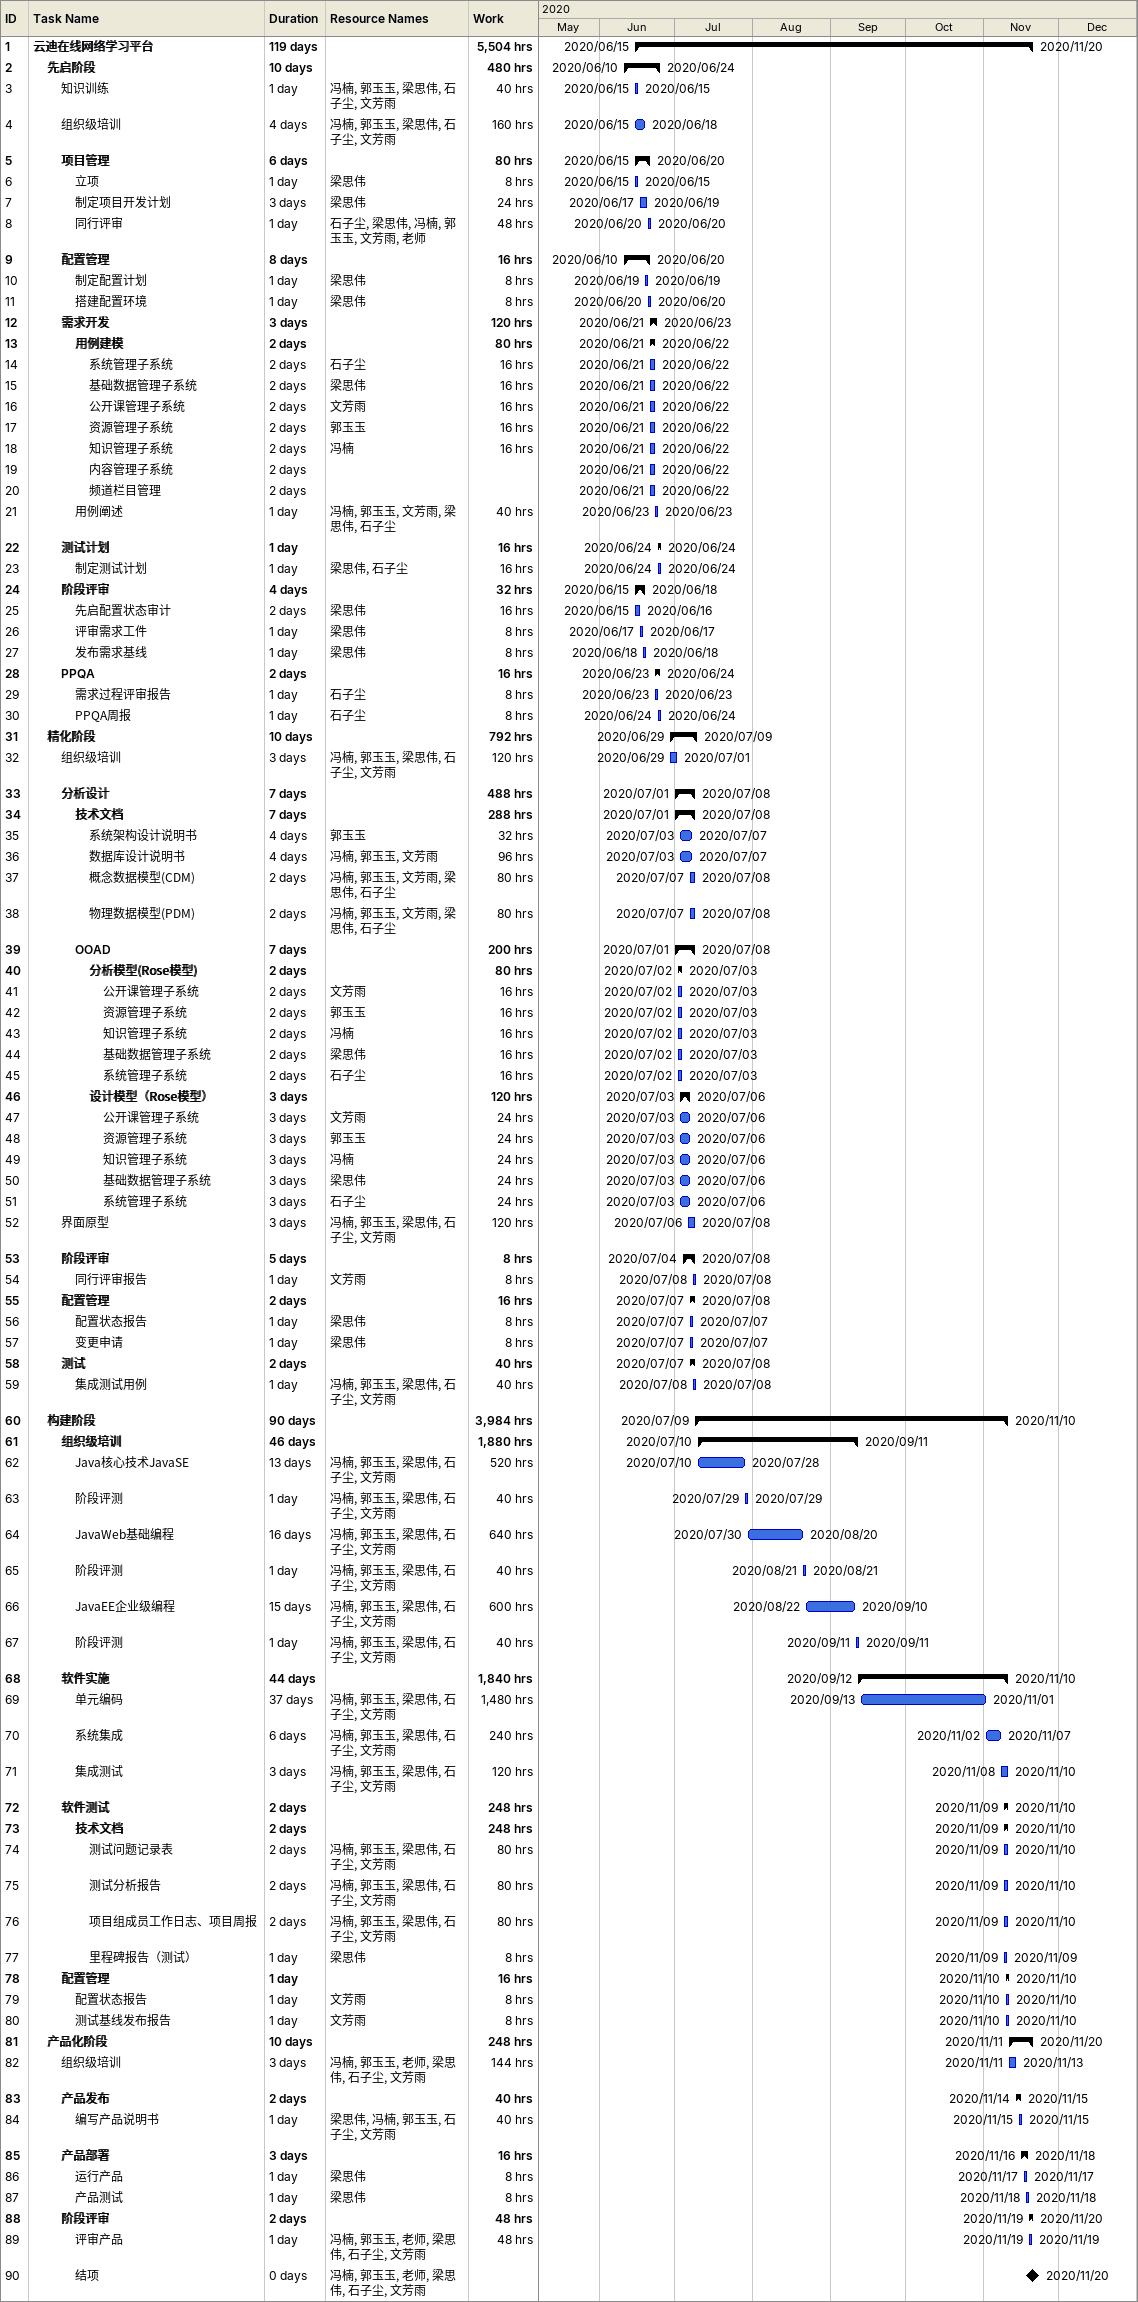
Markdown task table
| ID | Level | Task | Duration | Start | Finish | Resources | Work (h) |
|---|---|---|---|---|---|---|---|
| 1 | 1 | **云迪在线网络学习平台** | 119d | 2020-06-15 | 2020-11-20 |  | 5504 |
| 2 | 2 | **先启阶段** | 10d | 2020-06-10 | 2020-06-24 |  | 480 |
| 3 | 3 | 知识训练 | 1d | 2020-06-15 | 2020-06-15 | 冯楠, 郭玉玉, 梁思伟, 石子尘, 文芳雨 | 40 |
| 4 | 3 | 组织级培训 | 4d | 2020-06-15 | 2020-06-18 | 冯楠, 郭玉玉, 梁思伟, 石子尘, 文芳雨 | 160 |
| 5 | 3 | **项目管理** | 6d | 2020-06-15 | 2020-06-20 |  | 80 |
| 6 | 4 | 立项 | 1d | 2020-06-15 | 2020-06-15 | 梁思伟 | 8 |
| 7 | 4 | 制定项目开发计划 | 3d | 2020-06-17 | 2020-06-19 | 梁思伟 | 24 |
| 8 | 4 | 同行评审 | 1d | 2020-06-20 | 2020-06-20 | 石子尘, 梁思伟, 冯楠, 郭玉玉, 文芳雨, 老师 | 48 |
| 9 | 3 | **配置管理** | 8d | 2020-06-10 | 2020-06-20 |  | 16 |
| 10 | 4 | 制定配置计划 | 1d | 2020-06-19 | 2020-06-19 | 梁思伟 | 8 |
| 11 | 4 | 搭建配置环境 | 1d | 2020-06-20 | 2020-06-20 | 梁思伟 | 8 |
| 12 | 3 | **需求开发** | 3d | 2020-06-21 | 2020-06-23 |  | 120 |
| 13 | 4 | **用例建模** | 2d | 2020-06-21 | 2020-06-22 |  | 80 |
| 14 | 5 | 系统管理子系统 | 2d | 2020-06-21 | 2020-06-22 | 石子尘 | 16 |
| 15 | 5 | 基础数据管理子系统 | 2d | 2020-06-21 | 2020-06-22 | 梁思伟 | 16 |
| 16 | 5 | 公开课管理子系统 | 2d | 2020-06-21 | 2020-06-22 | 文芳雨 | 16 |
| 17 | 5 | 资源管理子系统 | 2d | 2020-06-21 | 2020-06-22 | 郭玉玉 | 16 |
| 18 | 5 | 知识管理子系统 | 2d | 2020-06-21 | 2020-06-22 | 冯楠 | 16 |
| 19 | 5 | 内容管理子系统 | 2d | 2020-06-21 | 2020-06-22 |  |  |
| 20 | 5 | 频道栏目管理 | 2d | 2020-06-21 | 2020-06-22 |  |  |
| 21 | 4 | 用例阐述 | 1d | 2020-06-23 | 2020-06-23 | 冯楠, 郭玉玉, 文芳雨, 梁思伟, 石子尘 | 40 |
| 22 | 3 | **测试计划** | 1d | 2020-06-24 | 2020-06-24 |  | 16 |
| 23 | 4 | 制定测试计划 | 1d | 2020-06-24 | 2020-06-24 | 梁思伟, 石子尘 | 16 |
| 24 | 3 | **阶段评审** | 4d | 2020-06-15 | 2020-06-18 |  | 32 |
| 25 | 4 | 先启配置状态审计 | 2d | 2020-06-15 | 2020-06-16 | 梁思伟 | 16 |
| 26 | 4 | 评审需求工件 | 1d | 2020-06-17 | 2020-06-17 | 梁思伟 | 8 |
| 27 | 4 | 发布需求基线 | 1d | 2020-06-18 | 2020-06-18 | 梁思伟 | 8 |
| 28 | 3 | **PPQA** | 2d | 2020-06-23 | 2020-06-24 |  | 16 |
| 29 | 4 | 需求过程评审报告 | 1d | 2020-06-23 | 2020-06-23 | 石子尘 | 8 |
| 30 | 4 | PPQA周报 | 1d | 2020-06-24 | 2020-06-24 | 石子尘 | 8 |
| 31 | 2 | **精化阶段** | 10d | 2020-06-29 | 2020-07-09 |  | 792 |
| 32 | 3 | 组织级培训 | 3d | 2020-06-29 | 2020-07-01 | 冯楠, 郭玉玉, 梁思伟, 石子尘, 文芳雨 | 120 |
| 33 | 3 | **分析设计** | 7d | 2020-07-01 | 2020-07-08 |  | 488 |
| 34 | 4 | **技术文档** | 7d | 2020-07-01 | 2020-07-08 |  | 288 |
| 35 | 5 | 系统架构设计说明书 | 4d | 2020-07-03 | 2020-07-07 | 郭玉玉 | 32 |
| 36 | 5 | 数据库设计说明书 | 4d | 2020-07-03 | 2020-07-07 | 冯楠, 郭玉玉, 文芳雨 | 96 |
| 37 | 5 | 概念数据模型(CDM) | 2d | 2020-07-07 | 2020-07-08 | 冯楠, 郭玉玉, 文芳雨, 梁思伟, 石子尘 | 80 |
| 38 | 5 | 物理数据模型(PDM) | 2d | 2020-07-07 | 2020-07-08 | 冯楠, 郭玉玉, 文芳雨, 梁思伟, 石子尘 | 80 |
| 39 | 4 | **OOAD** | 7d | 2020-07-01 | 2020-07-08 |  | 200 |
| 40 | 5 | **分析模型(Rose模型)** | 2d | 2020-07-02 | 2020-07-03 |  | 80 |
| 41 | 6 | 公开课管理子系统 | 2d | 2020-07-02 | 2020-07-03 | 文芳雨 | 16 |
| 42 | 6 | 资源管理子系统 | 2d | 2020-07-02 | 2020-07-03 | 郭玉玉 | 16 |
| 43 | 6 | 知识管理子系统 | 2d | 2020-07-02 | 2020-07-03 | 冯楠 | 16 |
| 44 | 6 | 基础数据管理子系统 | 2d | 2020-07-02 | 2020-07-03 | 梁思伟 | 16 |
| 45 | 6 | 系统管理子系统 | 2d | 2020-07-02 | 2020-07-03 | 石子尘 | 16 |
| 46 | 5 | **设计模型（Rose模型）** | 3d | 2020-07-03 | 2020-07-06 |  | 120 |
| 47 | 6 | 公开课管理子系统 | 3d | 2020-07-03 | 2020-07-06 | 文芳雨 | 24 |
| 48 | 6 | 资源管理子系统 | 3d | 2020-07-03 | 2020-07-06 | 郭玉玉 | 24 |
| 49 | 6 | 知识管理子系统 | 3d | 2020-07-03 | 2020-07-06 | 冯楠 | 24 |
| 50 | 6 | 基础数据管理子系统 | 3d | 2020-07-03 | 2020-07-06 | 梁思伟 | 24 |
| 51 | 6 | 系统管理子系统 | 3d | 2020-07-03 | 2020-07-06 | 石子尘 | 24 |
| 52 | 3 | 界面原型 | 3d | 2020-07-06 | 2020-07-08 | 冯楠, 郭玉玉, 梁思伟, 石子尘, 文芳雨 | 120 |
| 53 | 3 | **阶段评审** | 5d | 2020-07-04 | 2020-07-08 |  | 8 |
| 54 | 4 | 同行评审报告 | 1d | 2020-07-08 | 2020-07-08 | 文芳雨 | 8 |
| 55 | 3 | **配置管理** | 2d | 2020-07-07 | 2020-07-08 |  | 16 |
| 56 | 4 | 配置状态报告 | 1d | 2020-07-07 | 2020-07-07 | 梁思伟 | 8 |
| 57 | 4 | 变更申请 | 1d | 2020-07-07 | 2020-07-07 | 梁思伟 | 8 |
| 58 | 3 | **测试** | 2d | 2020-07-07 | 2020-07-08 |  | 40 |
| 59 | 4 | 集成测试用例 | 1d | 2020-07-08 | 2020-07-08 | 冯楠, 郭玉玉, 梁思伟, 石子尘, 文芳雨 | 40 |
| 60 | 2 | **构建阶段** | 90d | 2020-07-09 | 2020-11-10 |  | 3984 |
| 61 | 3 | **组织级培训** | 46d | 2020-07-10 | 2020-09-11 |  | 1880 |
| 62 | 4 | Java核心技术JavaSE | 13d | 2020-07-10 | 2020-07-28 | 冯楠, 郭玉玉, 梁思伟, 石子尘, 文芳雨 | 520 |
| 63 | 4 | 阶段评测 | 1d | 2020-07-29 | 2020-07-29 | 冯楠, 郭玉玉, 梁思伟, 石子尘, 文芳雨 | 40 |
| 64 | 4 | JavaWeb基础编程 | 16d | 2020-07-30 | 2020-08-20 | 冯楠, 郭玉玉, 梁思伟, 石子尘, 文芳雨 | 640 |
| 65 | 4 | 阶段评测 | 1d | 2020-08-21 | 2020-08-21 | 冯楠, 郭玉玉, 梁思伟, 石子尘, 文芳雨 | 40 |
| 66 | 4 | JavaEE企业级编程 | 15d | 2020-08-22 | 2020-09-10 | 冯楠, 郭玉玉, 梁思伟, 石子尘, 文芳雨 | 600 |
| 67 | 4 | 阶段评测 | 1d | 2020-09-11 | 2020-09-11 | 冯楠, 郭玉玉, 梁思伟, 石子尘, 文芳雨 | 40 |
| 68 | 3 | **软件实施** | 44d | 2020-09-12 | 2020-11-10 |  | 1840 |
| 69 | 4 | 单元编码 | 37d | 2020-09-13 | 2020-11-01 | 冯楠, 郭玉玉, 梁思伟, 石子尘, 文芳雨 | 1480 |
| 70 | 4 | 系统集成 | 6d | 2020-11-02 | 2020-11-07 | 冯楠, 郭玉玉, 梁思伟, 石子尘, 文芳雨 | 240 |
| 71 | 4 | 集成测试 | 3d | 2020-11-08 | 2020-11-10 | 冯楠, 郭玉玉, 梁思伟, 石子尘, 文芳雨 | 120 |
| 72 | 3 | **软件测试** | 2d | 2020-11-09 | 2020-11-10 |  | 248 |
| 73 | 4 | **技术文档** | 2d | 2020-11-09 | 2020-11-10 |  | 248 |
| 74 | 5 | 测试问题记录表 | 2d | 2020-11-09 | 2020-11-10 | 冯楠, 郭玉玉, 梁思伟, 石子尘, 文芳雨 | 80 |
| 75 | 5 | 测试分析报告 | 2d | 2020-11-09 | 2020-11-10 | 冯楠, 郭玉玉, 梁思伟, 石子尘, 文芳雨 | 80 |
| 76 | 5 | 项目组成员工作日志、项目周报 | 2d | 2020-11-09 | 2020-11-10 | 冯楠, 郭玉玉, 梁思伟, 石子尘, 文芳雨 | 80 |
| 77 | 5 | 里程碑报告（测试） | 1d | 2020-11-09 | 2020-11-09 | 梁思伟 | 8 |
| 78 | 3 | **配置管理** | 1d | 2020-11-10 | 2020-11-10 |  | 16 |
| 79 | 4 | 配置状态报告 | 1d | 2020-11-10 | 2020-11-10 | 文芳雨 | 8 |
| 80 | 4 | 测试基线发布报告 | 1d | 2020-11-10 | 2020-11-10 | 文芳雨 | 8 |
| 81 | 2 | **产品化阶段** | 10d | 2020-11-11 | 2020-11-20 |  | 248 |
| 82 | 3 | 组织级培训 | 3d | 2020-11-11 | 2020-11-13 | 冯楠, 郭玉玉, 老师, 梁思伟, 石子尘, 文芳雨 | 144 |
| 83 | 3 | **产品发布** | 2d | 2020-11-14 | 2020-11-15 |  | 40 |
| 84 | 4 | 编写产品说明书 | 1d | 2020-11-15 | 2020-11-15 | 梁思伟, 冯楠, 郭玉玉, 石子尘, 文芳雨 | 40 |
| 85 | 3 | **产品部署** | 3d | 2020-11-16 | 2020-11-18 |  | 16 |
| 86 | 4 | 运行产品 | 1d | 2020-11-17 | 2020-11-17 | 梁思伟 | 8 |
| 87 | 4 | 产品测试 | 1d | 2020-11-18 | 2020-11-18 | 梁思伟 | 8 |
| 88 | 3 | **阶段评审** | 2d | 2020-11-19 | 2020-11-20 |  | 48 |
| 89 | 4 | 评审产品 | 1d | 2020-11-19 | 2020-11-19 | 冯楠, 郭玉玉, 老师, 梁思伟, 石子尘, 文芳雨 | 48 |
| 90 | 4 | 结项 | 0d | 2020-11-20 | 2020-11-20 | 冯楠, 郭玉玉, 老师, 梁思伟, 石子尘, 文芳雨 |  |
